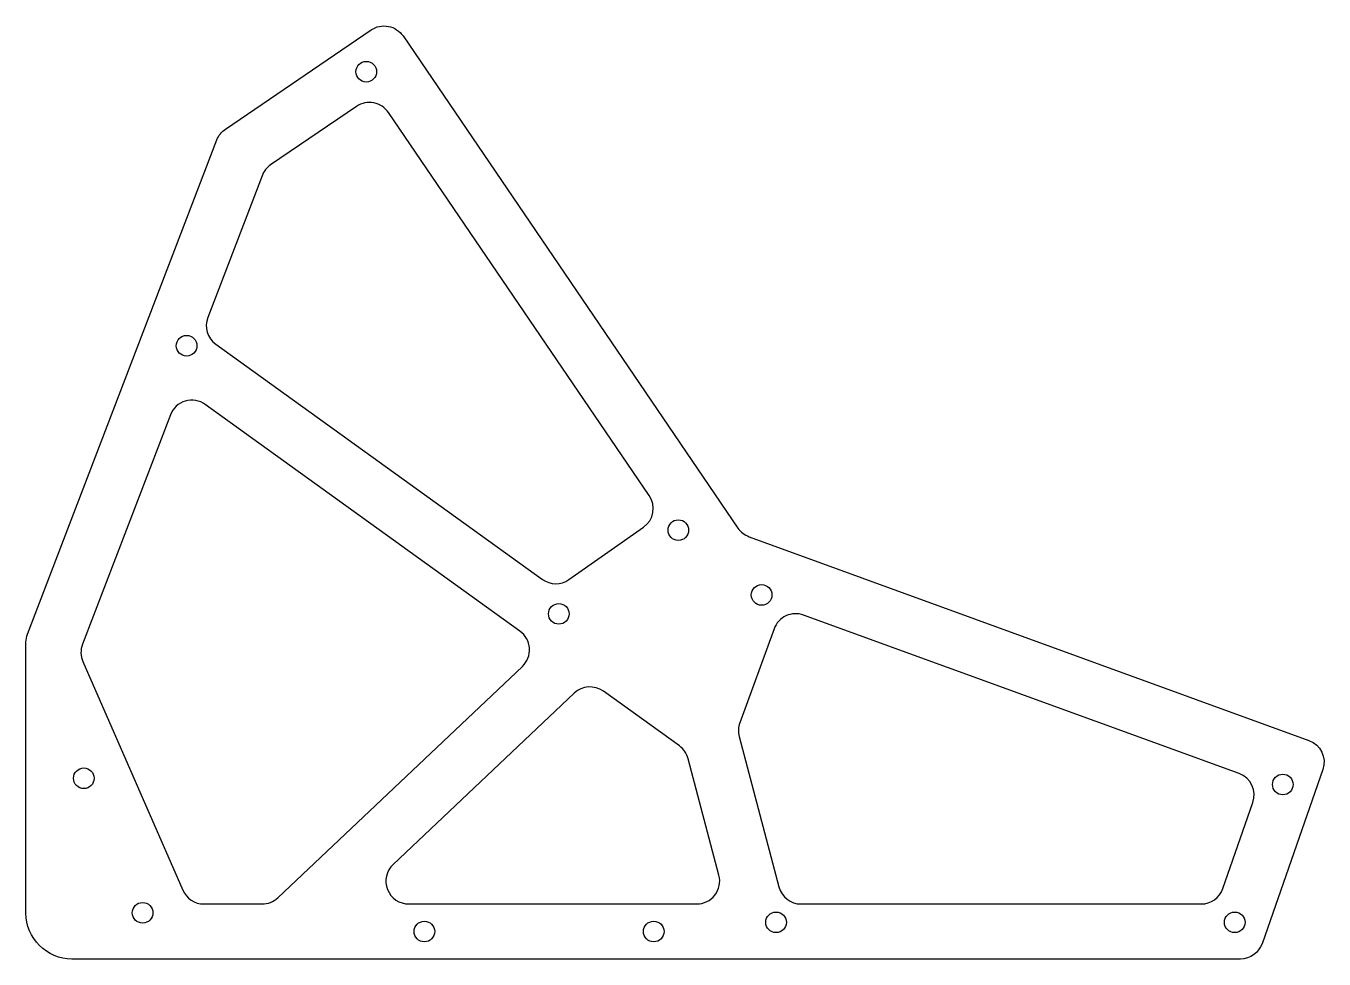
# Model space of a CAD drawing. Header units: millimetres. Extents: x -212 to 71, y 0 to 203.
import ezdxf

# ---------------------------------------------------------------- set-up
doc = ezdxf.new("R2010")
doc.units = ezdxf.units.MM
doc.layers.get('0').update_dxf_attribs({"linetype": 'CONTINUOUS'})

msp = doc.modelspace()

# ---------------------------------------------------------------- linework, layer by layer
for points in [[(57.62, 3.35, -0.319045), (52.9, 0), (-201.85, 0, -0.414214), (-211.85, 10), (-211.85, 69.07, -0.091777), (-211.52, 70.86), (-170.23, 178.59, -0.152955), (-168.37, 180.93), (-136.6, 202.56, -0.414214), (-129.65, 201.24), (-56.64, 93.97, 0.157356), (-54.22, 92.08), (67.85, 47.68, -0.410283), (70.86, 41.33)], [(-139.77, 185.88), (-158.51, 173.13, 0.152955), (-160.37, 170.78), (-172.21, 139.89, 0.340452), (-170.46, 134.04), (-99.28, 82.76, 0.319045), (-93.49, 82.73), (-77.23, 94.12, 0.410283), (-75.96, 101.03), (-132.82, 184.56, 0.414214)], [(-104.15, 71.48), (-172.76, 120.91, 0.492034), (-180.35, 118.64), (-199.53, 68.63, 0.19701), (-199.44, 64.84), (-177.66, 15, 0.298087), (-173.08, 12), (-160.41, 12, 0.191638), (-156.97, 13.37), (-103.64, 63.79, 0.470756)], [(-48.75, 72), (-56.22, 51.48, 0.152955), (-56.35, 48.5), (-47.7, 15.72, 0.340452), (-42.86, 12), (44.37, 12, 0.319045), (49.09, 15.35), (55.63, 34.1, 0.410283), (52.62, 40.45), (-42.34, 74.99, 0.414214)], [(-60.78, 18.28), (-67.49, 43.67, 0.173786), (-69.4, 46.45), (-85.98, 58.39, 0.359845), (-92.33, 57.97), (-131.82, 20.63, 0.678363), (-128.39, 12), (-65.62, 12, 0.492034)]]:
    msp.add_lwpolyline(points, format="xyb", close=True)
for centre in [(-137.66, 193.45), (-176.83, 133.7), (-69.63, 93.51), (-51.47, 79.38), (-95.69, 75.25), (-199.24, 39.4), (62.15, 38.05), (-186.42, 10.08), (-48.33, 8), (51.67, 8), (-125, 6), (-75, 6)]:
    msp.add_circle(centre, 2.25)

doc.saveas('drawing.dxf')
